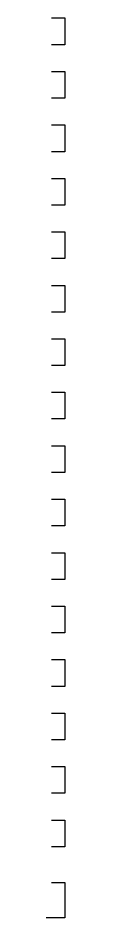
# Model space of a CAD drawing. Header units: inches. Extents: x 5 to 467, y -415 to -5.
# Drawn here: x 312.3 to 315.1, y -415 to -213 of the extents above; entities that cross this region are included whole.
import ezdxf

# ---------------------------------------------------------------- set-up
doc = ezdxf.new("R2010")
doc.units = ezdxf.units.IN
doc.header["$MEASUREMENT"] = 0
doc.layers.add('Calque 1', color=7, linetype='Continuous')

# ---------------------------------------------------------------- blocks, each defined once
blk = doc.blocks.new('block 2')
at = {"layer": 'Calque 1', "color": 18, "lineweight": 30, "true_color": 0x010101}
for points in [[(312.14, -212.97), (315.14, -212.97), (315.14, -218.97), (312.14, -218.97)], [(312.14, -224.97), (315.14, -224.97), (315.14, -230.98), (312.14, -230.98)], [(312.14, -236.98), (315.14, -236.98), (315.14, -242.98), (312.14, -242.98)], [(312.14, -248.98), (315.14, -248.98), (315.14, -254.98), (312.14, -254.98)], [(312.14, -260.98), (315.14, -260.98), (315.14, -266.98), (312.14, -266.98)], [(312.14, -272.98), (315.14, -272.98), (315.14, -278.98), (312.14, -278.98)], [(312.14, -284.98), (315.14, -284.98), (315.14, -290.98), (312.14, -290.98)], [(312.14, -296.98), (315.14, -296.98), (315.14, -302.97), (312.14, -302.97)], [(312.14, -308.97), (315.14, -308.97), (315.14, -314.98), (312.14, -314.98)], [(312.14, -320.97), (315.14, -320.97), (315.14, -326.98), (312.14, -326.98)], [(312.14, -332.98), (315.14, -332.98), (315.14, -338.98), (312.14, -338.98)], [(312.14, -344.98), (315.14, -344.98), (315.14, -350.98), (312.14, -350.98)], [(312.14, -356.98), (315.14, -356.98), (315.14, -362.98), (312.14, -362.98)], [(312.14, -368.98), (315.14, -368.98), (315.14, -374.98), (312.14, -374.98)], [(312.14, -380.98), (315.14, -380.98), (315.14, -386.98), (312.14, -386.98)], [(312.14, -392.98), (315.14, -392.98), (315.14, -398.98), (312.14, -398.98)], [(312.14, -406.98), (315.14, -406.98), (315.14, -414.97), (305.14, -414.97)]]:
    blk.add_lwpolyline(points, dxfattribs=at)

msp = doc.modelspace()

# ---------------------------------------------------------------- block references
at = {"layer": 'Calque 1'}
msp.add_blockref('block 2', (0, 0), dxfattribs=at)

doc.saveas('drawing.dxf')
